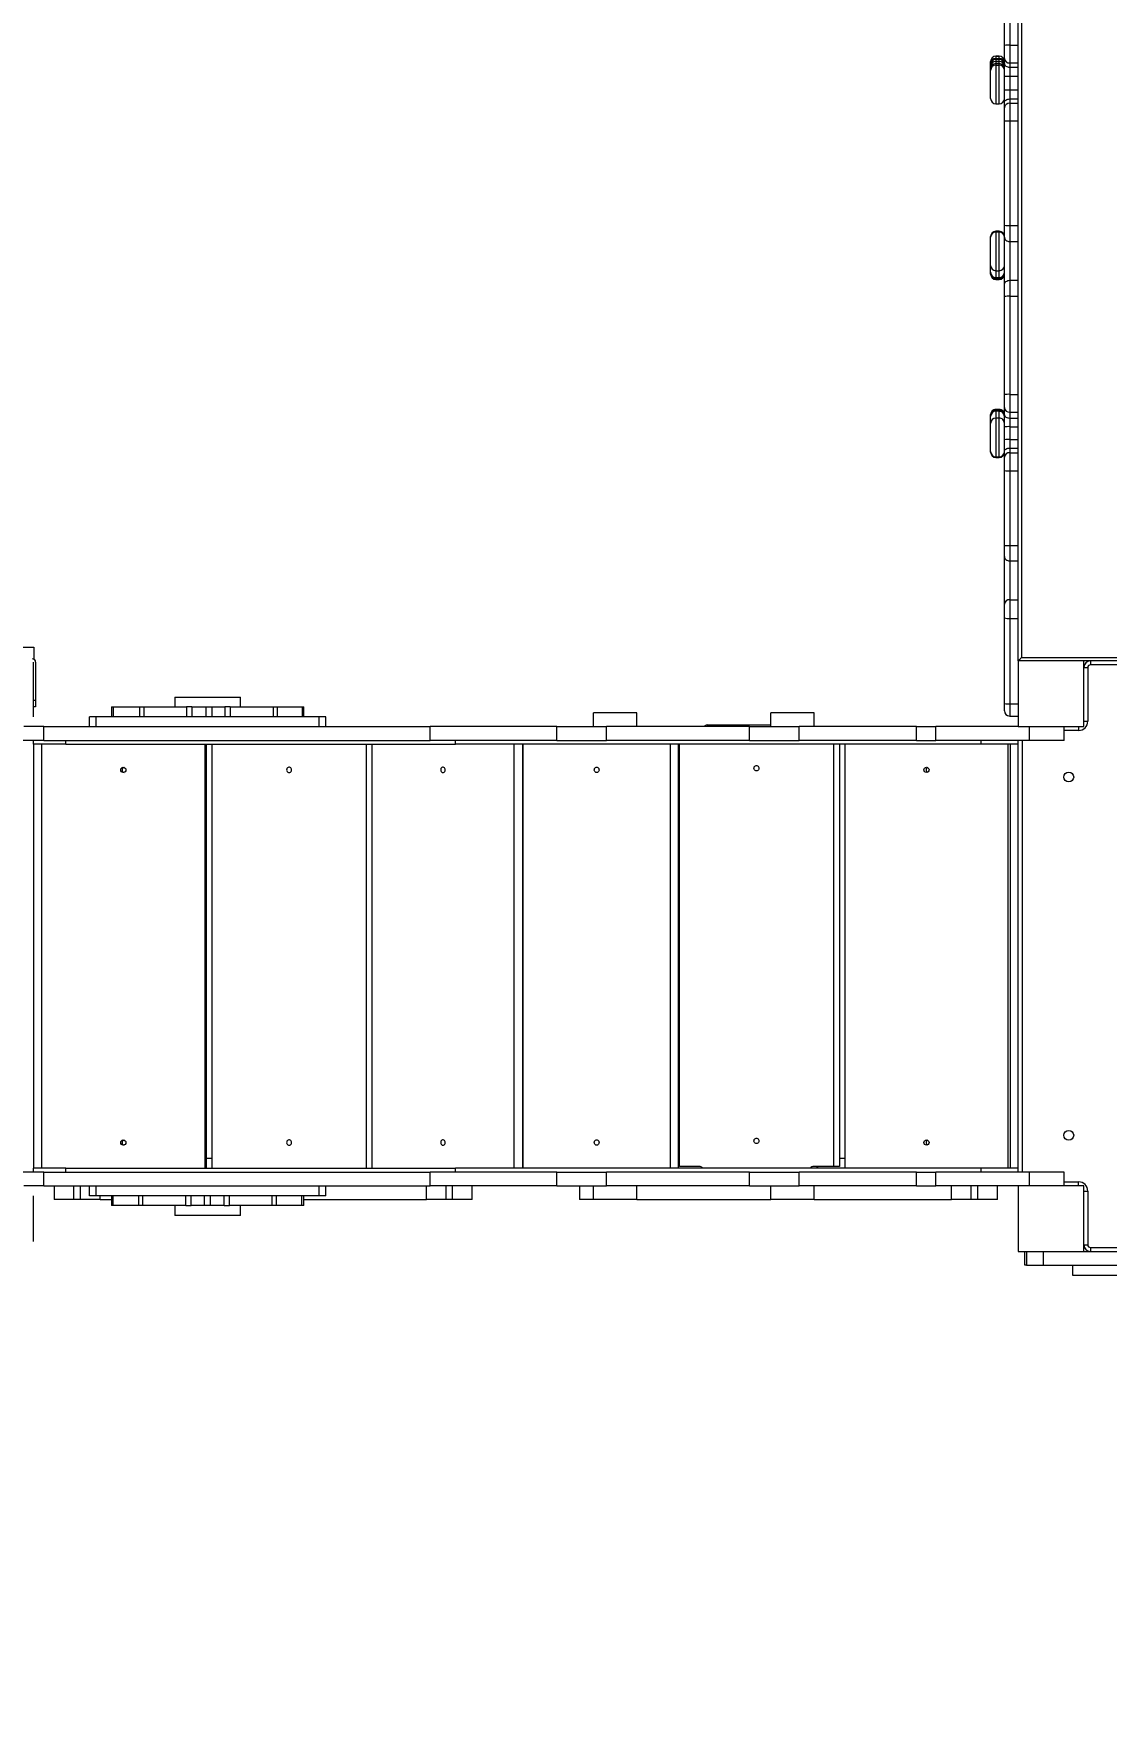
# Model space of a CAD drawing. Header units: millimetres. Extents: x -11024 to 8278, y -7837 to 5770.
# Drawn here: x -913 to 722, y -2495 to 69 of the extents above; entities that cross this region are included whole.
import ezdxf

# ---------------------------------------------------------------- set-up
doc = ezdxf.new("R2010")
doc.units = ezdxf.units.MM
for name, color, linetype in [('DIKOM_ОБЪЕКТ', 7, 'Continuous'), ('DIKOM_РАЗМЕР_ЗОНА', 7, 'Continuous'), ('DIKOM_РАЗМЕР_ОБЪЕКТА', 7, 'Continuous')]:
    doc.layers.add(name, color=color, linetype=linetype)
doc.styles.add('style1', font='arial.ttf', dxfattribs={"width": 0.8})
doc.dimstyles.new('1-50', dxfattribs={"dimtxt": 300, "dimasz": 200, "dimexe": 100, "dimexo": 0, "dimgap": 100, "dimtad": 1, "dimtxsty": 'style1', "dimcen": 200, "dimclrd": 7, "dimclre": 7, "dimclrt": 7, "dimadec": 1, "dimazin": 2, "dimtfac": 1, "dimtmove": 0, "dimatfit": 2, "dimfxl": 0, "dimlwd": 25, "dimlwe": 18, "dimarcsym": 0})

# ---------------------------------------------------------------- blocks, each defined once
blk = doc.blocks.new('*D9')
at = {"layer": 'Defpoints', "color": 0, "transparency": 16777216}
for p in [(3740.7, 3707.5), (-8191.6, -3797.3), (-1076.1, -3797.3)]:
    blk.add_point(p, dxfattribs=at)
at = {"layer": 'DIKOM_РАЗМЕР_ОБЪЕКТА', "color": 7, "lineweight": 18, "transparency": 16777216}
for p, q in [((3740.7, 3707.5), (-8291.6, 3707.5)), ((-1076.1, -3797.3), (-8291.6, -3797.3))]:
    blk.add_line(p, q, dxfattribs=at)
at = {"layer": 'DIKOM_РАЗМЕР_ОБЪЕКТА', "color": 7, "lineweight": 25, "transparency": 16777216}
blk.add_line((-8191.6, 3507.5), (-8191.6, -3597.3), dxfattribs=at)
at = {"layer": 'DIKOM_РАЗМЕР_ОБЪЕКТА', "color": 7, "transparency": 16777216}
for points in [[(-8224.9, 3507.5), (-8158.2, 3507.5), (-8191.6, 3707.5)], [(-8224.9, -3597.3), (-8158.2, -3597.3), (-8191.6, -3797.3)]]:
    blk.add_solid(points, dxfattribs=at)
at = {"layer": 'DIKOM_РАЗМЕР_ОБЪЕКТА', "color": 7, "transparency": 16777216, "insert": (-8444.7, -44.9), "char_height": 300, "attachment_point": 5, "rotation": 90, "style": 'style1'}
blk.add_mtext('7500', dxfattribs=at)
blk = doc.blocks.new('*D10')
at = {"layer": 'Defpoints', "color": 0, "transparency": 16777216}
for p in [(-7791.3, -186.8), (6174.9, -1433), (6174.9, -5371.3)]:
    blk.add_point(p, dxfattribs=at)
at = {"layer": 'DIKOM_РАЗМЕР_ОБЪЕКТА', "color": 7, "lineweight": 18, "transparency": 16777216}
for p, q in [((-7791.3, -186.8), (-7791.3, -5471.3)), ((6174.9, -1433), (6174.9, -5471.3))]:
    blk.add_line(p, q, dxfattribs=at)
at = {"layer": 'DIKOM_РАЗМЕР_ОБЪЕКТА', "color": 7, "lineweight": 25, "transparency": 16777216}
blk.add_line((-7591.3, -5371.3), (5974.9, -5371.3), dxfattribs=at)
at = {"layer": 'DIKOM_РАЗМЕР_ОБЪЕКТА', "color": 7, "transparency": 16777216}
for points in [[(-7591.3, -5337.9), (-7591.3, -5404.6), (-7791.3, -5371.3)], [(5974.9, -5337.9), (5974.9, -5404.6), (6174.9, -5371.3)]]:
    blk.add_solid(points, dxfattribs=at)
at = {"layer": 'DIKOM_РАЗМЕР_ОБЪЕКТА', "color": 7, "transparency": 16777216, "insert": (-1343.7, -5118.1), "char_height": 300, "attachment_point": 5, "style": 'style1'}
blk.add_mtext('14000', dxfattribs=at)
blk = doc.blocks.new('*D11')
at = {"layer": 'Defpoints', "color": 0, "transparency": 16777216}
for p in [(3316.1, 5770.1), (-10574.2, -5797.3), (-1580.1, -5797.3)]:
    blk.add_point(p, dxfattribs=at)
at = {"layer": 'DIKOM_РАЗМЕР_ЗОНА', "color": 7, "lineweight": 18, "transparency": 16777216}
for p, q in [((3316.1, 5770.1), (-10674.2, 5770.1)), ((-1580.1, -5797.3), (-10674.2, -5797.3))]:
    blk.add_line(p, q, dxfattribs=at)
at = {"layer": 'DIKOM_РАЗМЕР_ЗОНА', "color": 7, "lineweight": 25, "transparency": 16777216}
blk.add_line((-10574.2, 5570.1), (-10574.2, -5597.3), dxfattribs=at)
at = {"layer": 'DIKOM_РАЗМЕР_ЗОНА', "color": 7, "transparency": 16777216}
for points in [[(-10607.5, 5570.1), (-10540.8, 5570.1), (-10574.2, 5770.1)], [(-10607.5, -5597.3), (-10540.8, -5597.3), (-10574.2, -5797.3)]]:
    blk.add_solid(points, dxfattribs=at)
at = {"layer": 'DIKOM_РАЗМЕР_ЗОНА', "color": 7, "transparency": 16777216, "insert": (-10827.3, -173), "char_height": 300, "attachment_point": 5, "rotation": 90, "style": 'style1'}
blk.add_mtext('11500', dxfattribs=at)
blk = doc.blocks.new('*D12')
at = {"layer": 'Defpoints', "color": 0, "transparency": 16777216}
for p in [(8278.3, -1824.9), (-9291.3, -2098.9), (8278.3, -7737)]:
    blk.add_point(p, dxfattribs=at)
at = {"layer": 'DIKOM_РАЗМЕР_ЗОНА', "color": 7, "lineweight": 18, "transparency": 16777216}
for p, q in [((8278.3, -1824.9), (8278.3, -7837)), ((-9291.3, -2098.9), (-9291.3, -7837))]:
    blk.add_line(p, q, dxfattribs=at)
at = {"layer": 'DIKOM_РАЗМЕР_ЗОНА', "color": 7, "lineweight": 25, "transparency": 16777216}
blk.add_line((-9091.3, -7737), (8078.3, -7737), dxfattribs=at)
at = {"layer": 'DIKOM_РАЗМЕР_ЗОНА', "color": 7, "transparency": 16777216}
for points in [[(-9091.3, -7703.7), (-9091.3, -7770.4), (-9291.3, -7737)], [(8078.3, -7703.7), (8078.3, -7770.4), (8278.3, -7737)]]:
    blk.add_solid(points, dxfattribs=at)
at = {"layer": 'DIKOM_РАЗМЕР_ЗОНА', "color": 7, "transparency": 16777216, "insert": (-900.5, -7483.9), "char_height": 300, "attachment_point": 5, "style": 'style1'}
blk.add_mtext('17500', dxfattribs=at)

msp = doc.modelspace()

# ---------------------------------------------------------------- linework, layer by layer
at = {"layer": 'DIKOM_ОБЪЕКТ', "color": 7, "linetype": 'Continuous', "lineweight": 15}
for p, q in [((592.384, 608.171), (592.384, -881.829)), ((566.384, 51.327), (566.384, 200.518)), ((574.384, 200.732), (574.384, 51.542)), ((587.384, 51.542), (587.384, 200.732)), ((566.384, 31.498), (566.384, 51.327)), ((574.384, 51.542), (574.384, 24.502)), ((574.384, 51.542), (587.384, 51.542)), ((587.384, 24.502), (587.384, 51.542)), ((545.384, 26.856), (545.384, 26.86)), ((545.384, 23.198), (545.384, 26.856)), ((558.384, 34.86), (553.384, 34.86)), ((553.384, 34.86), (553.384, 34.855)), ((553.384, 34.855), (553.384, 31.197)), ((553.384, 34.855), (558.384, 34.855)), ((553.384, 31.197), (553.384, 29.65)), ((553.384, 31.197), (558.384, 31.197)), ((553.384, 29.65), (553.384, 26.76)), ((553.384, 29.65), (558.384, 29.65)), ((553.384, 26.76), (553.384, 23.563)), ((553.384, 26.76), (558.384, 26.76)), ((558.384, 34.855), (558.384, 34.86)), ((558.384, 31.197), (558.384, 34.855)), ((558.384, 29.65), (558.384, 31.197)), ((558.384, 26.76), (558.384, 29.65)), ((558.384, 23.563), (558.384, 26.76)), ((566.384, 23.716), (566.384, 31.498)), ((545.384, 22.064), (545.384, 23.198)), ((545.384, 19.174), (545.384, 22.064)), ((545.384, 15.565), (545.384, 19.174)), ((545.384, 13.225), (545.384, 15.565)), ((545.384, -29.772), (545.384, 13.225)), ((553.384, 23.563), (553.384, 21.224)), ((553.384, 23.563), (558.384, 23.563)), ((553.384, 21.224), (558.384, 21.224)), ((553.384, 21.224), (553.384, -37.771)), ((558.384, 21.224), (558.384, 23.563)), ((558.384, -37.771), (558.384, 21.224)), ((566.384, 4.297), (566.384, 23.716)), ((566.384, 4.297), (574.384, 4.297)), ((566.384, -16.508), (566.384, 4.297)), ((574.384, 24.502), (587.384, 24.502)), ((574.384, 24.502), (574.384, 18.167)), ((574.384, 18.167), (587.384, 18.167)), ((574.384, 18.167), (574.384, 4.297)), ((574.384, 4.297), (587.384, 4.297)), ((574.384, 4.297), (574.384, -16.508)), ((587.384, 18.167), (587.384, 24.502)), ((587.384, 4.297), (587.384, 18.167)), ((587.384, -16.508), (587.384, 4.297)), ((566.384, -16.508), (574.384, -16.508)), ((566.384, -35.927), (566.384, -16.508)), ((574.384, -16.508), (574.384, -30.379)), ((574.384, -16.508), (587.384, -16.508)), ((587.384, -30.379), (587.384, -16.508)), ((553.384, -37.771), (558.384, -37.771)), ((566.384, -43.718), (566.384, -35.927)), ((566.384, -63.557), (566.384, -43.718)), ((574.384, -30.379), (574.384, -36.72)), ((574.384, -30.379), (587.384, -30.379)), ((574.384, -36.72), (574.384, -63.774)), ((574.384, -36.72), (587.384, -36.72)), ((587.384, -36.72), (587.384, -30.379)), ((587.384, -63.774), (587.384, -36.72)), ((566.384, -222.933), (566.384, -63.557)), ((574.384, -63.774), (587.384, -63.774)), ((574.384, -63.774), (574.384, -223.15)), ((587.384, -223.15), (587.384, -63.774)), ((566.384, -240.897), (566.384, -222.933)), ((574.384, -223.15), (587.384, -223.15)), ((574.384, -223.15), (574.384, -247.646)), ((587.384, -247.646), (587.384, -223.15)), ((545.384, -240.869), (545.384, -240.068)), ((545.384, -241.117), (545.384, -240.869)), ((545.384, -284.104), (545.384, -241.117)), ((558.384, -232.068), (553.384, -232.068)), ((553.384, -232.068), (553.384, -233.16)), ((558.384, -233.117), (553.384, -233.117)), ((553.384, -233.117), (553.384, -292.099)), ((558.384, -233.16), (558.384, -232.068)), ((558.384, -292.099), (558.384, -233.117)), ((566.384, -313.446), (566.384, -240.897)), ((574.384, -247.646), (587.384, -247.646)), ((574.384, -247.646), (574.384, -306.697)), ((587.384, -306.697), (587.384, -247.646)), ((545.384, -294.552), (545.384, -284.104)), ((545.384, -294.565), (545.384, -294.552)), ((545.384, -295.319), (545.384, -294.565)), ((545.384, -296.201), (545.384, -295.319)), ((545.384, -297.366), (545.384, -296.201)), ((545.384, -297.381), (545.384, -297.366)), ((553.384, -292.099), (558.384, -292.099)), ((553.384, -292.099), (553.384, -302.547)), ((553.384, -302.547), (558.384, -302.547)), ((553.384, -302.547), (553.384, -302.565)), ((553.384, -302.565), (558.384, -302.565)), ((553.384, -302.565), (553.384, -302.993)), ((553.384, -302.993), (558.384, -302.993)), ((553.384, -302.993), (553.384, -304.196)), ((553.384, -304.196), (558.384, -304.196)), ((553.384, -304.196), (553.384, -305.361)), ((553.384, -305.361), (558.384, -305.361)), ((553.384, -305.361), (553.384, -305.381)), ((553.384, -305.381), (558.384, -305.381)), ((558.384, -302.547), (558.384, -292.099)), ((558.384, -302.565), (558.384, -302.547)), ((558.384, -302.993), (558.384, -302.565)), ((558.384, -304.196), (558.384, -302.993)), ((558.384, -305.361), (558.384, -304.196)), ((558.384, -305.381), (558.384, -305.361)), ((574.384, -306.697), (574.384, -331.145)), ((574.384, -306.697), (587.384, -306.697)), ((587.384, -331.145), (587.384, -306.697)), ((566.384, -331.374), (566.384, -313.446)), ((566.384, -480.753), (566.384, -331.374)), ((574.384, -331.145), (574.384, -480.524)), ((574.384, -331.145), (587.384, -331.145)), ((587.384, -480.524), (587.384, -331.145)), ((566.384, -500.785), (566.384, -480.753)), ((574.384, -480.524), (574.384, -507.841)), ((574.384, -480.524), (587.384, -480.524)), ((587.384, -507.841), (587.384, -480.524)), ((545.384, -511.459), (545.384, -511.443)), ((545.384, -512.623), (545.384, -511.459)), ((545.384, -513.506), (545.384, -512.623)), ((558.384, -503.443), (553.384, -503.443)), ((553.384, -503.443), (553.384, -503.463)), ((553.384, -503.463), (553.384, -504.628)), ((558.384, -503.463), (553.384, -503.463)), ((553.384, -504.628), (553.384, -505.832)), ((558.384, -504.628), (553.384, -504.628)), ((558.384, -505.832), (553.384, -505.832)), ((553.384, -505.832), (553.384, -506.259)), ((558.384, -506.259), (553.384, -506.259)), ((553.384, -506.259), (553.384, -506.277)), ((553.384, -506.277), (553.384, -516.725)), ((558.384, -506.277), (553.384, -506.277)), ((558.384, -503.463), (558.384, -503.443)), ((558.384, -504.628), (558.384, -503.463)), ((558.384, -505.832), (558.384, -504.628)), ((558.384, -506.259), (558.384, -505.832)), ((558.384, -506.277), (558.384, -506.259)), ((558.384, -516.725), (558.384, -506.277)), ((566.384, -511.521), (566.384, -500.785)), ((566.384, -530.009), (566.384, -511.521)), ((574.384, -507.841), (587.384, -507.841)), ((574.384, -507.841), (574.384, -516.58)), ((587.384, -516.58), (587.384, -507.841)), ((545.384, -514.273), (545.384, -513.506)), ((545.384, -514.273), (545.384, -514.259)), ((545.384, -524.72), (545.384, -514.273)), ((545.384, -567.707), (545.384, -524.72)), ((558.384, -516.725), (553.384, -516.725)), ((553.384, -516.725), (553.384, -575.707)), ((558.384, -575.707), (558.384, -516.725)), ((566.384, -549.613), (566.384, -530.009)), ((574.384, -516.58), (587.384, -516.58)), ((574.384, -516.58), (574.384, -529.785)), ((574.384, -529.785), (587.384, -529.785)), ((574.384, -529.785), (574.384, -549.389)), ((587.384, -529.785), (587.384, -516.58)), ((587.384, -549.389), (587.384, -529.785)), ((566.384, -567.719), (566.384, -549.613)), ((574.384, -549.389), (574.384, -562.322)), ((574.384, -549.389), (587.384, -549.389)), ((574.384, -562.322), (574.384, -569.409)), ((574.384, -562.322), (587.384, -562.322)), ((587.384, -562.322), (587.384, -549.389)), ((587.384, -569.409), (587.384, -562.322)), ((545.384, -567.955), (545.384, -567.707)), ((545.384, -568.756), (545.384, -567.955)), ((553.384, -575.664), (553.384, -576.756)), ((553.384, -575.707), (558.384, -575.707)), ((553.384, -576.756), (558.384, -576.756)), ((558.384, -576.756), (558.384, -575.664)), ((566.384, -576.426), (566.384, -567.719)), ((566.384, -596.825), (566.384, -576.426)), ((574.384, -569.409), (574.384, -597.226)), ((574.384, -569.409), (587.384, -569.409)), ((587.384, -597.226), (587.384, -569.409)), ((566.384, -710.64), (566.384, -596.825)), ((574.384, -597.226), (587.384, -597.226)), ((574.384, -597.226), (574.384, -711.04)), ((587.384, -711.04), (587.384, -597.226)), ((566.384, -727.643), (566.384, -710.64)), ((574.384, -711.04), (587.384, -711.04)), ((574.384, -711.04), (574.384, -734.227)), ((587.384, -734.227), (587.384, -711.04)), ((566.384, -800.504), (566.384, -727.643)), ((574.384, -734.227), (587.384, -734.227)), ((574.384, -734.227), (574.384, -793.532)), ((587.384, -793.532), (587.384, -734.227)), ((574.384, -793.532), (574.384, -821.982)), ((574.384, -793.532), (587.384, -793.532)), ((587.384, -821.982), (587.384, -793.532)), ((566.384, -821.367), (566.384, -800.504)), ((566.384, -951.752), (566.384, -821.367)), ((574.384, -821.982), (587.384, -821.982)), ((574.384, -821.982), (574.384, -952.367)), ((587.384, -886.829), (587.384, -821.982)), ((-931.616, -865.829), (-912.181, -865.829)), ((-912.181, -865.829), (-912.181, -884.462)), ((-912.616, -901.829), (-912.616, -888.829)), ((-909.616, -888.829), (-909.616, -946.829)), ((587.384, -886.829), (587.384, -986.829)), ((687.384, -886.829), (587.384, -886.829)), ((592.384, -881.829), (1388.054, -881.829)), ((1387.384, -886.829), (687.384, -886.829)), ((687.384, -986.829), (687.384, -886.829)), ((687.384, -896.829), (693.384, -896.829)), ((693.384, -896.829), (693.384, -978.829)), ((697.384, -886.829), (697.384, -892.829)), ((1377.384, -892.829), (697.384, -892.829)), ((-912.616, -971.829), (-912.616, -901.829)), ((-912.616, -946.829), (-909.616, -946.829)), ((-909.616, -946.829), (-909.616, -956.829)), ((-697.617, -941.829), (-697.617, -956.829)), ((-697.617, -941.829), (-597.617, -941.829)), ((-597.617, -956.829), (-597.617, -941.829)), ((-909.616, -956.829), (-912.616, -956.829)), ((-827.617, -986.829), (-827.617, -971.829)), ((-827.615, -971.829), (-827.617, -971.829)), ((-827.615, -986.829), (-827.615, -971.829)), ((-817.615, -971.829), (-827.615, -971.829)), ((-817.615, -986.829), (-817.615, -971.829)), ((-477.615, -971.829), (-817.615, -971.829)), ((-794.235, -956.829), (-794.235, -971.829)), ((-794.235, -956.829), (-791.328, -956.829)), ((-791.328, -956.829), (-791.328, -971.829)), ((-791.328, -956.829), (-751.426, -956.829)), ((-751.426, -956.829), (-751.426, -971.829)), ((-751.426, -956.829), (-744.695, -956.829)), ((-744.695, -956.829), (-744.695, -971.829)), ((-744.695, -956.829), (-679.914, -956.829)), ((-679.914, -956.829), (-679.914, -971.829)), ((-671.798, -956.829), (-679.914, -956.829)), ((-671.798, -956.829), (-671.798, -971.829)), ((-671.798, -956.829), (-650.219, -956.829)), ((-650.219, -956.829), (-650.219, -971.829)), ((-650.219, -956.829), (-641.195, -956.829)), ((-641.195, -956.829), (-641.195, -971.829)), ((-641.195, -956.829), (-621.519, -956.829)), ((-621.519, -956.829), (-621.519, -971.829)), ((-613.492, -956.829), (-621.519, -956.829)), ((-613.492, -956.829), (-613.492, -971.829)), ((-613.492, -956.829), (-547.752, -956.829)), ((-547.752, -956.829), (-547.752, -971.829)), ((-547.752, -956.829), (-541.147, -956.829)), ((-541.147, -971.829), (-541.147, -956.829)), ((-541.147, -956.829), (-503.785, -956.829)), ((-503.785, -956.829), (-503.785, -971.829)), ((-503.785, -956.829), (-500.998, -956.829)), ((-500.998, -971.829), (-500.998, -956.829)), ((-477.615, -986.829), (-477.615, -971.829)), ((-467.615, -971.829), (-477.615, -971.829)), ((-467.615, -986.829), (-467.615, -971.829)), ((-59.616, -986.829), (-59.616, -965.829)), ((6.384, -965.829), (-59.616, -965.829)), ((6.384, -986.829), (6.384, -965.829)), ((210.384, -986.829), (210.384, -965.829)), ((276.384, -965.829), (210.384, -965.829)), ((276.384, -986.829), (276.384, -965.829)), ((566.384, -962.829), (566.384, -951.752)), ((574.384, -952.367), (587.384, -952.367)), ((574.384, -952.367), (574.384, -970.829)), ((574.384, -970.829), (587.384, -970.829)), ((-896.871, -986.829), (-927.616, -986.829)), ((-896.871, -1007.829), (-896.871, -986.829)), ((-896.871, -986.829), (-308.469, -986.829)), ((-308.469, -1007.829), (-308.469, -986.829)), ((-115.527, -986.829), (-308.469, -986.829)), ((-115.527, -1007.829), (-115.527, -986.829)), ((-115.527, -986.829), (-39.927, -986.829)), ((-39.927, -1007.829), (-39.927, -986.829)), ((178.193, -986.829), (-39.927, -986.829)), ((113.386, -984.28), (210.384, -984.28)), ((178.193, -1007.829), (178.193, -986.829)), ((178.193, -986.829), (253.793, -986.829)), ((253.793, -1007.829), (253.793, -986.829)), ((432.517, -986.829), (253.793, -986.829)), ((432.517, -1007.829), (432.517, -986.829)), ((432.517, -986.829), (461.876, -986.829)), ((461.876, -1007.829), (461.876, -986.829)), ((587.384, -986.829), (461.876, -986.829)), ((587.384, -986.829), (687.384, -986.829)), ((604.359, -1007.829), (604.359, -986.829)), ((657.384, -1007.829), (657.384, -986.829)), ((679.384, -992.829), (657.384, -992.829)), ((679.384, -986.829), (679.384, -992.829)), ((687.384, -978.829), (693.384, -978.829)), ((-896.871, -1007.829), (-962.616, -1007.829)), ((-912.616, -1013.829), (-912.616, -1007.829)), ((-863.453, -1013.829), (-912.616, -1013.829)), ((-912.616, -1013.829), (-912.616, -1659.829)), ((-900.638, -1013.829), (-900.638, -1659.829)), ((-896.871, -1007.829), (-308.469, -1007.829)), ((-863.453, -1013.829), (-863.453, -1007.829)), ((-863.453, -1013.829), (-269.753, -1013.829)), ((-651.497, -1659.829), (-651.497, -1013.829)), ((-649.26, -1659.829), (-649.26, -1013.829)), ((-641.306, -1013.829), (-641.306, -1659.829)), ((-405.522, -1659.829), (-405.522, -1013.829)), ((-397.31, -1013.829), (-397.31, -1659.829)), ((-115.527, -1007.829), (-308.469, -1007.829)), ((-269.753, -1013.829), (-269.753, -1007.829)), ((530.806, -1013.829), (-269.753, -1013.829)), ((-180.803, -1659.829), (-180.803, -1013.829)), ((-167.303, -1659.829), (-167.303, -1013.829)), ((-167.018, -1659.829), (-167.018, -1013.829)), ((-115.527, -1007.829), (-39.927, -1007.829)), ((178.193, -1007.829), (-39.927, -1007.829)), ((57.297, -1013.829), (57.297, -1659.829)), ((69.218, -1013.829), (69.218, -1659.829)), ((71.1, -1657.28), (71.1, -1013.829)), ((178.193, -1007.829), (253.793, -1007.829)), ((432.517, -1007.829), (253.793, -1007.829)), ((306.023, -1013.829), (306.023, -1657.28)), ((315.258, -1013.829), (315.258, -1657.28)), ((323.613, -1659.829), (323.613, -1013.829)), ((432.517, -1007.829), (461.876, -1007.829)), ((604.359, -1007.829), (461.876, -1007.829)), ((530.806, -1013.829), (530.806, -1007.829)), ((587.384, -1013.829), (530.806, -1013.829)), ((571.498, -1013.829), (571.498, -1659.829)), ((575.002, -1013.829), (575.002, -1659.829)), ((587.384, -1013.829), (587.384, -1007.829)), ((587.384, -1659.829), (587.384, -1013.829)), ((593.384, -1007.829), (593.384, -1665.829)), ((657.384, -1007.829), (604.359, -1007.829)), ((-896.871, -1665.829), (-962.616, -1665.829)), ((-912.616, -1665.829), (-912.616, -1659.829)), ((-863.453, -1659.829), (-912.616, -1659.829)), ((-896.871, -1686.829), (-896.871, -1665.829)), ((-896.871, -1665.829), (-308.469, -1665.829)), ((-863.453, -1659.829), (-269.753, -1659.829)), ((-863.453, -1665.829), (-863.453, -1659.829)), ((-649.26, -1644.829), (-641.306, -1644.829)), ((-308.469, -1686.829), (-308.469, -1665.829)), ((-115.527, -1665.829), (-308.469, -1665.829)), ((-269.753, -1665.829), (-269.753, -1659.829)), ((530.806, -1659.829), (-269.753, -1659.829)), ((-115.527, -1686.829), (-115.527, -1665.829)), ((-115.527, -1665.829), (-39.927, -1665.829)), ((-39.927, -1686.829), (-39.927, -1665.829)), ((178.193, -1665.829), (-39.927, -1665.829)), ((69.218, -1644.829), (71.1, -1644.829)), ((101.17, -1657.28), (71.1, -1657.28)), ((178.193, -1686.829), (178.193, -1665.829)), ((178.193, -1665.829), (253.793, -1665.829)), ((253.793, -1686.829), (253.793, -1665.829)), ((432.517, -1665.829), (253.793, -1665.829)), ((306.023, -1657.28), (275.953, -1657.28)), ((315.258, -1657.28), (306.023, -1657.28)), ((315.258, -1644.829), (323.613, -1644.829)), ((432.517, -1686.829), (432.517, -1665.829)), ((432.517, -1665.829), (461.876, -1665.829)), ((461.876, -1686.829), (461.876, -1665.829)), ((604.359, -1665.829), (461.876, -1665.829)), ((587.384, -1659.829), (530.806, -1659.829)), ((530.806, -1665.829), (530.806, -1659.829)), ((587.384, -1665.829), (587.384, -1659.829)), ((604.359, -1686.829), (604.359, -1665.829)), ((657.384, -1665.829), (604.359, -1665.829)), ((657.384, -1686.829), (657.384, -1665.829)), ((-896.871, -1686.829), (-927.616, -1686.829)), ((-896.871, -1686.829), (-308.469, -1686.829)), ((-881.206, -1686.829), (-881.206, -1707.829)), ((-851.206, -1707.829), (-851.206, -1686.829)), ((-841.15, -1707.829), (-841.15, -1686.829)), ((-827.617, -1701.829), (-827.617, -1686.829)), ((-827.615, -1701.829), (-827.615, -1686.829)), ((-817.615, -1701.829), (-817.615, -1686.829)), ((-477.615, -1701.829), (-477.615, -1686.829)), ((-467.615, -1701.829), (-467.615, -1686.829)), ((-314.201, -1707.829), (-314.201, -1686.829)), ((-115.527, -1686.829), (-308.469, -1686.829)), ((-284.374, -1707.829), (-284.374, -1686.829)), ((-274.318, -1707.829), (-274.318, -1686.829)), ((-244.318, -1707.829), (-244.318, -1686.829)), ((-115.527, -1686.829), (-39.927, -1686.829)), ((-81.206, -1686.829), (-81.206, -1707.829)), ((-59.616, -1707.829), (-59.616, -1686.829)), ((178.193, -1686.829), (-39.927, -1686.829)), ((6.384, -1707.829), (6.384, -1686.829)), ((178.193, -1686.829), (253.793, -1686.829)), ((210.384, -1707.829), (210.384, -1686.829)), ((432.517, -1686.829), (253.793, -1686.829)), ((276.384, -1707.829), (276.384, -1686.829)), ((432.517, -1686.829), (461.876, -1686.829)), ((587.384, -1686.829), (461.876, -1686.829)), ((485.799, -1707.829), (485.799, -1686.829)), ((515.626, -1707.829), (515.626, -1686.829)), ((525.682, -1707.829), (525.682, -1686.829)), ((555.682, -1707.829), (555.682, -1686.829)), ((687.384, -1686.829), (587.384, -1686.829)), ((587.384, -1686.829), (587.384, -1786.829)), ((657.384, -1680.829), (679.384, -1680.829)), ((679.384, -1686.829), (679.384, -1680.829)), ((687.384, -1786.829), (687.384, -1686.829)), ((-912.616, -1771.829), (-912.616, -1701.829)), ((-851.206, -1707.829), (-881.206, -1707.829)), ((-841.15, -1707.829), (-851.206, -1707.829)), ((-811.323, -1707.829), (-841.15, -1707.829)), ((-827.615, -1701.829), (-827.617, -1701.829)), ((-817.615, -1701.829), (-827.615, -1701.829)), ((-477.615, -1701.829), (-817.615, -1701.829)), ((-811.323, -1707.829), (-811.323, -1701.829)), ((-811.323, -1707.829), (-794.247, -1707.829)), ((-794.247, -1701.829), (-794.247, -1716.829)), ((-791.401, -1716.829), (-794.247, -1716.829)), ((-791.401, -1716.829), (-791.401, -1701.829)), ((-752.765, -1716.829), (-791.401, -1716.829)), ((-752.765, -1701.829), (-752.765, -1716.829)), ((-746.097, -1716.829), (-752.765, -1716.829)), ((-746.097, -1716.829), (-746.097, -1701.829)), ((-680.831, -1716.829), (-746.097, -1716.829)), ((-697.617, -1716.829), (-697.617, -1731.829)), ((-680.831, -1716.829), (-680.831, -1701.829)), ((-680.831, -1716.829), (-672.758, -1716.829)), ((-672.758, -1716.829), (-672.758, -1701.829)), ((-652.129, -1716.829), (-672.758, -1716.829)), ((-652.129, -1716.829), (-652.129, -1701.829)), ((-643.104, -1716.829), (-652.129, -1716.829)), ((-643.104, -1716.829), (-643.104, -1701.829)), ((-622.475, -1716.829), (-643.104, -1716.829)), ((-622.475, -1716.829), (-622.475, -1701.829)), ((-622.475, -1716.829), (-614.402, -1716.829)), ((-614.402, -1716.829), (-614.402, -1701.829)), ((-549.136, -1716.829), (-614.402, -1716.829)), ((-597.617, -1731.829), (-597.617, -1716.829)), ((-549.136, -1716.829), (-549.136, -1701.829)), ((-542.468, -1716.829), (-549.136, -1716.829)), ((-542.468, -1716.829), (-542.468, -1701.829)), ((-503.832, -1716.829), (-542.468, -1716.829)), ((-503.832, -1716.829), (-503.832, -1701.829)), ((-500.986, -1716.829), (-503.832, -1716.829)), ((-500.986, -1716.829), (-500.986, -1701.829)), ((-500.986, -1707.829), (-314.201, -1707.829)), ((-467.615, -1701.829), (-477.615, -1701.829)), ((-284.374, -1707.829), (-314.201, -1707.829)), ((-274.318, -1707.829), (-284.374, -1707.829)), ((-244.318, -1707.829), (-274.318, -1707.829)), ((-59.616, -1707.829), (-81.206, -1707.829)), ((6.384, -1707.829), (-59.616, -1707.829)), ((6.384, -1707.829), (210.384, -1707.829)), ((276.384, -1707.829), (210.384, -1707.829)), ((276.384, -1707.829), (485.799, -1707.829)), ((515.626, -1707.829), (485.799, -1707.829)), ((525.682, -1707.829), (515.626, -1707.829)), ((555.682, -1707.829), (525.682, -1707.829)), ((687.384, -1694.829), (693.384, -1694.829)), ((693.384, -1694.829), (693.384, -1776.829)), ((-597.617, -1731.829), (-697.617, -1731.829)), ((587.384, -1786.829), (687.384, -1786.829)), ((597.384, -1807.829), (597.384, -1786.829)), ((600.042, -1786.829), (600.042, -1807.829)), ((625.734, -1807.829), (625.734, -1786.829)), ((687.384, -1776.829), (693.384, -1776.829)), ((687.384, -1786.829), (793.429, -1786.829)), ((697.384, -1780.829), (1377.384, -1780.829)), ((697.384, -1780.829), (697.384, -1786.829)), ((600.042, -1807.829), (597.384, -1807.829)), ((600.042, -1807.829), (625.734, -1807.829)), ((625.734, -1807.829), (793.429, -1807.829)), ((670.286, -1807.829), (670.286, -1822.829)), ((670.286, -1822.829), (870.686, -1822.829))]:
    msp.add_line(p, q, dxfattribs=at)
at = {"layer": 'DIKOM_ОБЪЕКТ', "color": 7, "linetype": 'Continuous', "lineweight": 15, "flags": 128}
for points in [[(566.384, 23.716), (566.538, 22.633), (566.993, 21.592), (567.732, 20.633), (568.727, 19.793), (569.94, 19.103), (571.323, 18.59), (572.823, 18.274), (574.384, 18.167)], [(566.384, -35.927), (566.538, -34.845), (566.993, -33.804), (567.732, -32.845), (568.727, -32.004), (569.94, -31.314), (571.323, -30.801), (572.823, -30.485), (574.384, -30.379)], [(566.384, -240.897), (566.538, -242.214), (566.993, -243.48), (567.732, -244.647), (568.727, -245.67), (569.94, -246.509), (571.323, -247.133), (572.823, -247.517), (574.384, -247.646)], [(566.384, -313.446), (566.538, -312.129), (566.993, -310.863), (567.732, -309.697), (568.727, -308.674), (569.94, -307.835), (571.323, -307.211), (572.823, -306.827), (574.384, -306.697)], [(566.384, -511.521), (566.538, -512.508), (566.993, -513.457), (567.732, -514.332), (568.727, -515.098), (569.94, -515.727), (571.323, -516.195), (572.823, -516.483), (574.384, -516.58)], [(566.384, -567.719), (566.538, -566.666), (566.993, -565.654), (567.732, -564.721), (568.727, -563.903), (569.94, -563.232), (571.323, -562.733), (572.823, -562.426), (574.384, -562.322)], [(566.384, -727.643), (566.538, -728.928), (566.993, -730.163), (567.732, -731.301), (568.727, -732.298), (569.94, -733.117), (571.323, -733.726), (572.823, -734.1), (574.384, -734.227)], [(592.384, -881.829), (591.409, -882.805), (590.471, -883.743), (589.606, -884.607), (588.849, -885.365), (588.227, -885.987), (587.765, -886.449), (587.48, -886.733), (587.384, -886.829)], [(276.384, -985.843), (276.878, -986.502), (277.067, -986.829)], [(-523.414, -1056.829), (-522.302, -1056.652), (-521.288, -1056.134), (-520.464, -1055.323), (-519.902, -1054.291), (-519.652, -1053.128), (-519.736, -1051.939), (-520.147, -1050.829), (-520.848, -1049.897), (-521.777, -1049.225), (-522.851, -1048.874), (-523.976, -1048.874), (-525.05, -1049.225), (-525.98, -1049.897), (-526.681, -1050.829), (-527.092, -1051.939), (-527.176, -1053.128), (-526.925, -1054.291), (-526.363, -1055.323), (-525.539, -1056.134), (-524.526, -1056.652), (-523.414, -1056.829)], [(-289.056, -1056.829), (-288.035, -1056.652), (-287.105, -1056.134), (-286.348, -1055.323), (-285.832, -1054.291), (-285.602, -1053.128), (-285.679, -1051.939), (-286.056, -1050.829), (-286.7, -1049.897), (-287.553, -1049.225), (-288.54, -1048.874), (-289.573, -1048.874), (-290.559, -1049.225), (-291.413, -1049.897), (-292.056, -1050.829), (-292.434, -1051.939), (-292.511, -1053.128), (-292.281, -1054.291), (-291.765, -1055.323), (-291.008, -1056.134), (-290.078, -1056.652), (-289.056, -1056.829)], [(-54.86, -1056.829), (-55.918, -1056.652), (-56.882, -1056.134), (-57.666, -1055.323), (-58.201, -1054.291), (-58.439, -1053.128), (-58.359, -1051.939), (-57.968, -1050.829), (-57.301, -1049.897), (-56.417, -1049.225), (-55.395, -1048.874), (-54.325, -1048.874), (-53.303, -1049.225), (-52.419, -1049.897), (-51.752, -1050.829), (-51.361, -1051.939), (-51.281, -1053.128), (-51.519, -1054.291), (-52.054, -1055.323), (-52.838, -1056.134), (-53.802, -1056.652), (-54.86, -1056.829)], [(188.562, -1054.28), (187.454, -1054.102), (186.444, -1053.585), (185.623, -1052.774), (185.063, -1051.742), (184.813, -1050.579), (184.897, -1049.39), (185.306, -1048.28), (186.005, -1047.348), (186.931, -1046.676), (188.001, -1046.325), (189.122, -1046.325), (190.192, -1046.676), (191.118, -1047.348), (191.817, -1048.28), (192.226, -1049.39), (192.31, -1050.579), (192.061, -1051.742), (191.5, -1052.774), (190.679, -1053.585), (189.67, -1054.102), (188.562, -1054.28)], [(188.562, -1622.28), (187.454, -1622.102), (186.444, -1621.585), (185.623, -1620.774), (185.063, -1619.742), (184.813, -1618.579), (184.897, -1617.39), (185.306, -1616.28), (186.005, -1615.348), (186.931, -1614.676), (188.001, -1614.325), (189.122, -1614.325), (190.192, -1614.676), (191.118, -1615.348), (191.817, -1616.28), (192.226, -1617.39), (192.31, -1618.579), (192.061, -1619.742), (191.5, -1620.774), (190.679, -1621.585), (189.67, -1622.102), (188.562, -1622.28)], [(-523.414, -1624.829), (-522.302, -1624.652), (-521.288, -1624.134), (-520.464, -1623.323), (-519.902, -1622.291), (-519.652, -1621.128), (-519.736, -1619.939), (-520.147, -1618.829), (-520.848, -1617.897), (-521.777, -1617.225), (-522.851, -1616.874), (-523.976, -1616.874), (-525.05, -1617.225), (-525.98, -1617.897), (-526.681, -1618.829), (-527.092, -1619.939), (-527.176, -1621.128), (-526.925, -1622.291), (-526.363, -1623.323), (-525.539, -1624.134), (-524.526, -1624.652), (-523.414, -1624.829)], [(-289.056, -1624.829), (-288.035, -1624.652), (-287.105, -1624.134), (-286.348, -1623.323), (-285.832, -1622.291), (-285.602, -1621.128), (-285.679, -1619.939), (-286.056, -1618.829), (-286.7, -1617.897), (-287.553, -1617.225), (-288.54, -1616.874), (-289.573, -1616.874), (-290.559, -1617.225), (-291.413, -1617.897), (-292.056, -1618.829), (-292.434, -1619.939), (-292.511, -1621.128), (-292.281, -1622.291), (-291.765, -1623.323), (-291.008, -1624.134), (-290.078, -1624.652), (-289.056, -1624.829)], [(-54.86, -1624.829), (-55.918, -1624.652), (-56.882, -1624.134), (-57.666, -1623.323), (-58.201, -1622.291), (-58.439, -1621.128), (-58.359, -1619.939), (-57.968, -1618.829), (-57.301, -1617.897), (-56.417, -1617.225), (-55.395, -1616.874), (-54.325, -1616.874), (-53.303, -1617.225), (-52.419, -1617.897), (-51.752, -1618.829), (-51.361, -1619.939), (-51.281, -1621.128), (-51.519, -1622.291), (-52.054, -1623.323), (-52.838, -1624.134), (-53.802, -1624.652), (-54.86, -1624.829)]]:
    msp.add_lwpolyline(points, dxfattribs=at)
at = {"layer": 'DIKOM_ОБЪЕКТ', "color": 7, "linetype": 'Continuous', "lineweight": 15}
for centre, radius in [((-776.065, -1052.839), 3.99), ((447.549, -1052.853), 3.977), ((664.384, -1063.829), 7.5), ((664.384, -1609.829), 7.5), ((-776.065, -1620.839), 3.99), ((447.549, -1620.853), 3.977)]:
    msp.add_circle(centre, radius, dxfattribs=at)
for centre, radius, start, end in [((572.386, -23.232), 74.8, 88.469076, 94.602065), ((553.384, 26.86), 8, 90, 180), ((553.384, 26.855), 7.999, 89.996288, 179.99528), ((553.383, 23.198), 7.999, 89.995681, 179.995887), ((553.183, 21.851), 7.801, 88.519443, 178.439263), ((553.183, 18.962), 7.801, 88.519443, 178.439263), ((558.384, 26.86), 8, 0, 90), ((558.385, 26.855), 7.999, 0.004613, 90.003818), ((558.385, 23.198), 7.999, 0.004007, 90.004425), ((558.586, 21.851), 7.801, 1.560629, 91.480664), ((558.586, 18.962), 7.801, 1.560629, 91.480664), ((573.914, 32.036), 7.549, 184.086895, 273.57295), ((553.384, 15.564), 7.999, 89.996288, 179.99528), ((553.383, 13.225), 7.999, 89.995681, 179.99546), ((558.385, 15.564), 7.999, 0.004613, 90.003818), ((558.385, 13.225), 7.999, 0.004434, 90.004425), ((553.384, -29.772), 8, 180, 270), ((558.384, -29.772), 8, 270, 0), ((573.914, -44.255), 7.549, 86.431682, 175.920566), ((572.385, 10.194), 73.996, 265.348315, 271.548124), ((572.385, -149.192), 73.985, 265.34789, 271.548549), ((553.384, -240.068), 8, 90, 180), ((553.384, -241.117), 8, 90, 180), ((553.059, -240.933), 7.675, 120.235511, 179.521396), ((558.384, -240.068), 8, 0, 90), ((558.384, -241.117), 8, 0, 90), ((558.709, -240.933), 7.675, 0.478749, 59.764247), ((553.382, -284.102), 7.998, 180.01793, 270.016978), ((553.382, -294.55), 7.998, 180.01708, 270.017828), ((553.384, -294.565), 8, 180, 270), ((553.225, -295.152), 7.842, 181.215784, 271.165625), ((553.382, -296.199), 7.998, 180.01708, 270.017828), ((553.382, -297.364), 7.998, 180.017753, 270.017156), ((553.384, -297.381), 8, 180, 270), ((558.386, -284.102), 7.998, 269.982915, 359.982176), ((558.387, -294.55), 7.997, 269.982066, 359.983026), ((558.384, -294.565), 8, 270, 0), ((558.544, -295.152), 7.842, 268.834268, 358.784323), ((558.387, -296.199), 7.997, 269.982066, 359.983026), ((558.387, -297.364), 7.998, 269.982738, 359.982354), ((558.384, -297.381), 8, 270, 0), ((572.387, -401.252), 70.135, 88.367962, 94.909634), ((572.386, -550.611), 70.116, 88.367037, 94.910559), ((553.384, -511.443), 8, 90, 180), ((553.382, -511.461), 7.998, 89.982508, 179.982583), ((553.382, -512.626), 7.998, 89.982508, 179.982583), ((553.225, -513.672), 7.842, 88.833937, 178.784654), ((553.384, -514.259), 8, 90, 180), ((553.382, -514.275), 7.998, 89.982597, 179.982495), ((558.384, -511.443), 8, 0, 90), ((558.387, -511.461), 7.998, 0.01731, 90.017598), ((558.387, -512.626), 7.998, 0.01731, 90.017598), ((558.544, -513.672), 7.842, 1.215239, 91.166171), ((558.384, -514.259), 8, 0, 90), ((558.387, -514.275), 7.998, 0.017399, 90.017509), ((573.94, -500.282), 7.573, 183.814125, 273.362995), ((553.382, -524.723), 7.998, 89.982597, 179.982495), ((558.387, -524.723), 7.998, 0.017399, 90.017509), ((572.385, -601.463), 71.706, 88.402832, 94.800972), ((572.386, -621.083), 71.722, 88.403545, 94.800259), ((553.384, -567.707), 8, 180, 270), ((553.059, -567.891), 7.675, 180.477047, 239.766272), ((553.384, -568.756), 8, 180, 270), ((558.384, -567.707), 8, 270, 0), ((558.384, -568.756), 8, 270, 0), ((558.71, -567.891), 7.675, 300.23397, 359.522809), ((573.923, -576.952), 7.557, 86.500398, 176.009105), ((572.389, -556.995), 40.281, 261.426214, 272.83866), ((572.389, -670.811), 40.279, 261.426107, 272.83898), ((573.903, -801.056), 7.539, 86.341004, 175.800619), ((572.396, -795.507), 26.55, 256.9127, 274.29472), ((-914.616, -888.829), 5, 0, 90), ((697.384, -896.829), 10, 90, 180), ((697.384, -896.829), 4, 90, 180), ((572.396, -925.891), 26.55, 256.912806, 274.294562), ((574.384, -962.829), 8, 180, 270), ((113.456, -988.957), 4.678, 90.860052, 152.94142), ((679.384, -978.829), 14, 270, 0), ((-773.816, -1052.829), 4.003, 106.435836, 253.564164), ((451.105, -1052.829), 4.013, 116.601105, 243.398895), ((-773.816, -1620.829), 4.003, 106.435335, 253.564665), ((451.105, -1620.829), 4.013, 116.601237, 243.398763), ((101.103, -1664.639), 7.36, 40.812267, 89.473674), ((276.01, -1664.617), 7.338, 90.448647, 139.265649), ((285.245, -1664.618), 7.338, 90.448651, 139.265408), ((679.384, -1694.829), 14, 0, 90), ((697.384, -1776.829), 10, 180, 270), ((697.384, -1776.829), 4, 180, 270)]:
    msp.add_arc(centre, radius, start, end, dxfattribs=at)

# ---------------------------------------------------------------- dimensions: what is measured, and where the dimension line sits
at = {"layer": 'DIKOM_РАЗМЕР_ЗОНА'}
dim = msp.add_linear_dim(base=(-10574.155, -5797.252), p1=(3316.126, 5770.14), p2=(-1580.087, -5797.252), angle=90, text='11500', dimstyle='1-50', dxfattribs=at)
dim.commit()
dim.dimension.update_dxf_attribs({"geometry": '*D11', "text_midpoint": (-10574.155, -172.992), "dimtype": 160})
dim = msp.add_linear_dim(base=(8278.33, -7737.029), p1=(-9291.307, -2098.904), p2=(8278.33, -1824.895), text='17500', dimstyle='1-50', dxfattribs=at)
dim.commit()
dim.dimension.update_dxf_attribs({"geometry": '*D12', "text_midpoint": (-900.475, -7737.029), "dimtype": 160})
at = {"layer": 'DIKOM_РАЗМЕР_ОБЪЕКТА'}
dim = msp.add_linear_dim(base=(-8191.564, -3797.252), p1=(3740.68, 3707.508), p2=(-1076.116, -3797.252), angle=90, text='7500', dimstyle='1-50', dxfattribs=at)
dim.commit()
dim.dimension.update_dxf_attribs({"geometry": '*D9', "text_midpoint": (-8191.564, -44.872), "dimtype": 160})
dim = msp.add_linear_dim(base=(6174.942, -5371.267), p1=(-7791.307, -186.829), p2=(6174.942, -1432.983), text='14000', dimstyle='1-50', dxfattribs=at)
dim.commit()
dim.dimension.update_dxf_attribs({"geometry": '*D10', "text_midpoint": (-1343.681, -5371.267), "dimtype": 160})

doc.saveas('drawing.dxf')
